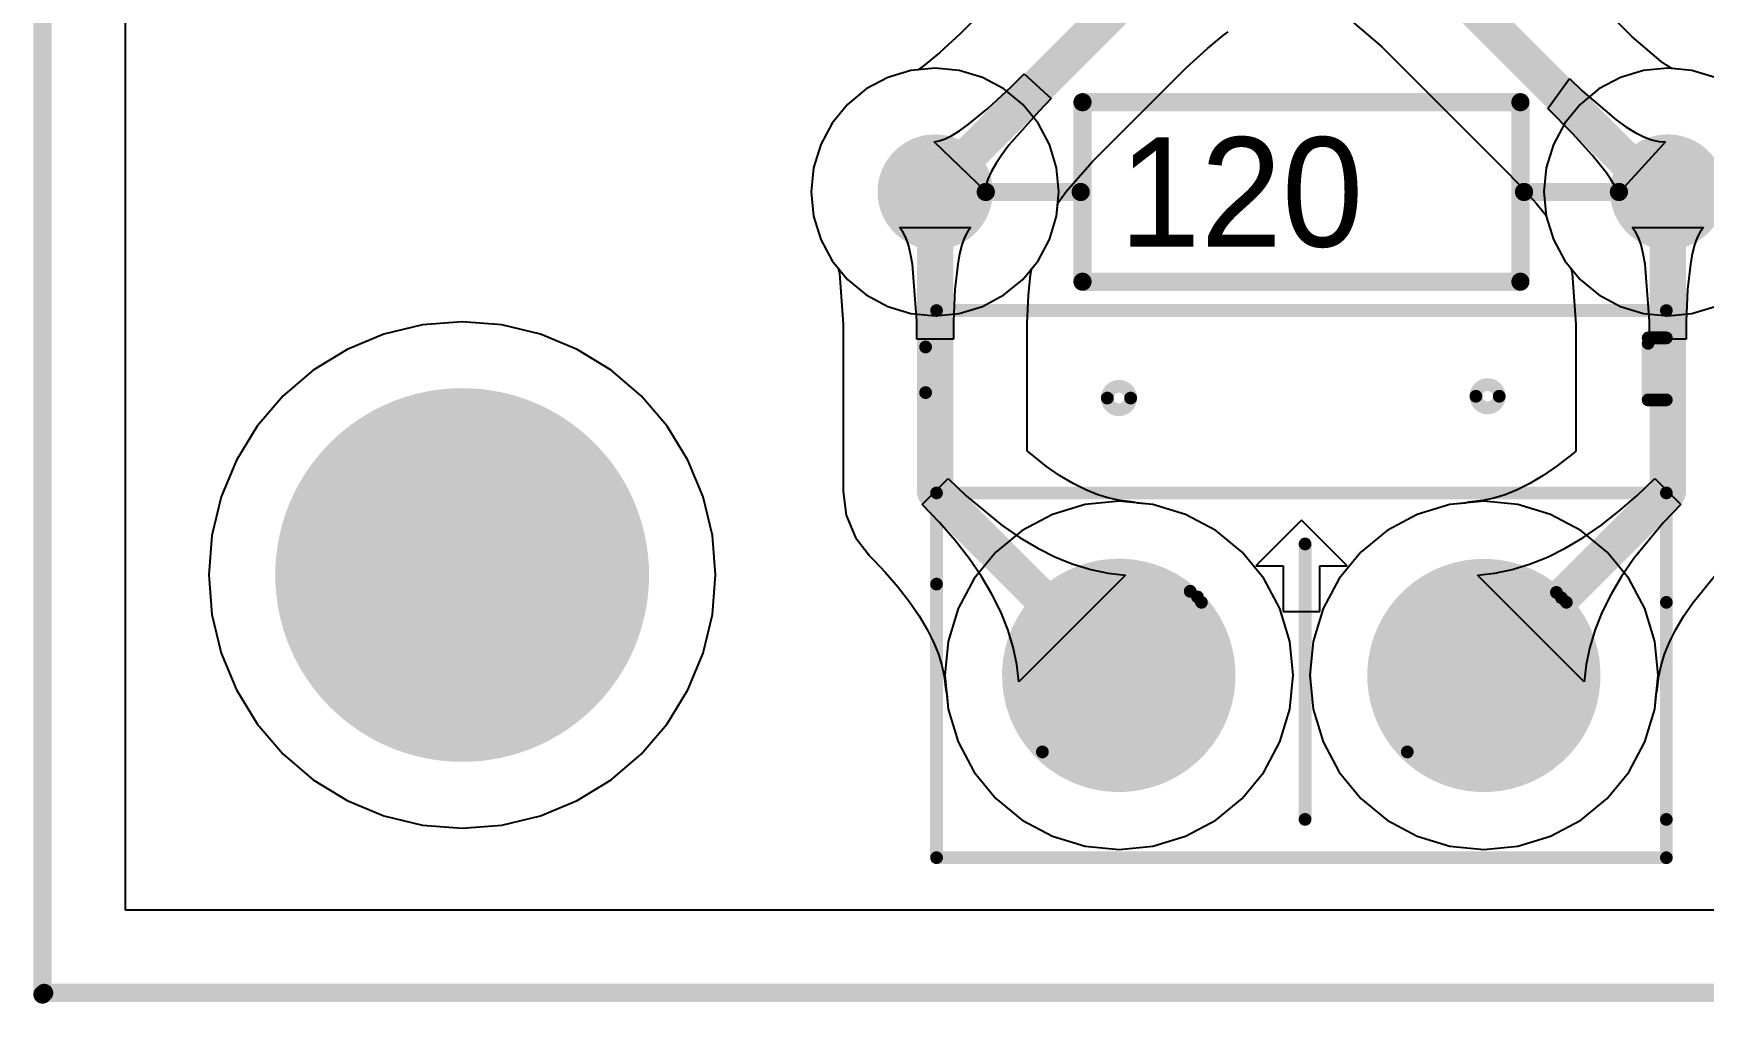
# Model space of a CAD drawing. Header units: millimetres. Extents: x 0 to 190, y 0 to 100.
# Drawn here: x -0.13 to 23.12, y -0.13 to 13.38 of the extents above; entities that cross this region are included whole.
import ezdxf

# ---------------------------------------------------------------- set-up
doc = ezdxf.new("R2010")
doc.units = ezdxf.units.MM
for name, color, linetype in [('BottomLayer', 5, 'Continuous'), ('BottomSolder', 6, 'Continuous'), ('KeepOutLayer', 6, 'Continuous'), ('MultiLayer', 9, 'Continuous'), ('PadHoleLayer', 156, 'Continuous'), ('TopLayer', 1, 'Continuous'), ('TopOverlay', 2, 'Continuous'), ('TopSolder', 216, 'Continuous')]:
    doc.layers.add(name, color=color, linetype=linetype)

msp = doc.modelspace()

# ---------------------------------------------------------------- hatches: boundary and pattern name
at = {"layer": 'BottomLayer'}
h = msp.add_hatch(color=5, dxfattribs=at)
edge = h.paths.add_edge_path()
edge.add_arc((12.426, 11.176), 0.7, 0, 360)
h = msp.add_hatch(color=5, dxfattribs=at)
edge = h.paths.add_edge_path()
edge.add_arc((22.626, 11.176), 0.7, 0, 360)
h = msp.add_hatch(color=5, dxfattribs=at)
edge = h.paths.add_edge_path()
edge.add_arc((5.842, 5.842), 2.5, 0, 360)
h = msp.add_hatch(color=5, dxfattribs=at)
edge = h.paths.add_edge_path()
edge.add_arc((14.986, 4.445), 1.397, 0, 360)
h = msp.add_hatch(color=5, dxfattribs=at)
edge = h.paths.add_edge_path()
edge.add_arc((20.066, 4.445), 1.397, 0, 360)
at = {"layer": 'BottomSolder'}
h = msp.add_hatch(color=6, dxfattribs=at)
edge = h.paths.add_edge_path()
edge.add_arc((12.426, 11.176), 0.802, 0, 360)
h = msp.add_hatch(color=6, dxfattribs=at)
edge = h.paths.add_edge_path()
edge.add_arc((22.626, 11.176), 0.802, 0, 360)
h = msp.add_hatch(color=6, dxfattribs=at)
edge = h.paths.add_edge_path()
edge.add_arc((5.842, 5.842), 2.602, 0, 360)
h = msp.add_hatch(color=6, dxfattribs=at)
edge = h.paths.add_edge_path()
edge.add_arc((14.986, 4.445), 1.499, 0, 360)
h = msp.add_hatch(color=6, dxfattribs=at)
edge = h.paths.add_edge_path()
edge.add_arc((20.066, 4.445), 1.499, 0, 360)
at = {"layer": 'MultiLayer'}
h = msp.add_hatch(color=9, dxfattribs=at)
edge = h.paths.add_edge_path()
edge.add_arc((12.426, 11.176), 0.7, 0, 360)
h = msp.add_hatch(color=9, dxfattribs=at)
edge = h.paths.add_edge_path()
edge.add_arc((22.626, 11.176), 0.7, 0, 360)
h = msp.add_hatch(color=9, dxfattribs=at)
edge = h.paths.add_edge_path()
edge.add_arc((5.842, 5.842), 2.5, 0, 360)
h = msp.add_hatch(color=9, dxfattribs=at)
edge = h.paths.add_edge_path()
edge.add_arc((14.986, 4.445), 1.397, 0, 360)
h = msp.add_hatch(color=9, dxfattribs=at)
edge = h.paths.add_edge_path()
edge.add_arc((20.066, 4.445), 1.397, 0, 360)
at = {"layer": 'PadHoleLayer'}
h = msp.add_hatch(color=156, dxfattribs=at)
edge = h.paths.add_edge_path()
edge.add_arc((12.426, 11.176), 0.3, 0, 360)
h = msp.add_hatch(color=156, dxfattribs=at)
edge = h.paths.add_edge_path()
edge.add_arc((22.626, 11.176), 0.3, 0, 360)
h = msp.add_hatch(color=156, dxfattribs=at)
edge = h.paths.add_edge_path()
edge.add_arc((5.842, 5.842), 1.75, 0, 360)
h = msp.add_hatch(color=156, dxfattribs=at)
edge = h.paths.add_edge_path()
edge.add_arc((14.986, 4.445), 0.635, 0, 360)
h = msp.add_hatch(color=156, dxfattribs=at)
edge = h.paths.add_edge_path()
edge.add_arc((20.066, 4.445), 0.635, 0, 360)
at = {"layer": 'TopLayer'}
h = msp.add_hatch(color=1, dxfattribs=at)
edge = h.paths.add_edge_path()
edge.add_arc((12.426, 11.176), 0.7, 0, 360)
h = msp.add_hatch(color=1, dxfattribs=at)
edge = h.paths.add_edge_path()
edge.add_arc((22.626, 11.176), 0.7, 0, 360)
h = msp.add_hatch(color=1, dxfattribs=at)
edge = h.paths.add_edge_path()
edge.add_arc((5.842, 5.842), 2.5, 0, 360)
h = msp.add_hatch(color=1, dxfattribs=at)
edge = h.paths.add_edge_path()
edge.add_arc((14.986, 4.445), 1.397, 0, 360)
h = msp.add_hatch(color=1, dxfattribs=at)
edge = h.paths.add_edge_path()
edge.add_arc((20.066, 4.445), 1.397, 0, 360)
at = {"layer": 'TopSolder'}
h = msp.add_hatch(color=216, dxfattribs=at)
edge = h.paths.add_edge_path()
edge.add_arc((12.426, 11.176), 0.802, 0, 360)
h = msp.add_hatch(color=216, dxfattribs=at)
edge = h.paths.add_edge_path()
edge.add_arc((22.626, 11.176), 0.802, 0, 360)
h = msp.add_hatch(color=216, dxfattribs=at)
edge = h.paths.add_edge_path()
edge.add_arc((5.842, 5.842), 2.602, 0, 360)
h = msp.add_hatch(color=216, dxfattribs=at)
edge = h.paths.add_edge_path()
edge.add_arc((14.986, 4.445), 1.499, 0, 360)
h = msp.add_hatch(color=216, dxfattribs=at)
edge = h.paths.add_edge_path()
edge.add_arc((20.066, 4.445), 1.499, 0, 360)

# ---------------------------------------------------------------- linework, layer by layer
at = {"layer": 'BottomLayer'}
for p, q in [((1.153, 1.175), (1.153, 98.923)), ((22.098, 13.368), (20.422, 15.044)), ((14.075, 14.681), (12.775, 13.38)), ((18.233, 13.551), (18.641, 13.201)), ((12.775, 13.38), (12.486, 13.113)), ((16.216, 13.176), (16.441, 13.361)), ((16.441, 13.361), (16.506, 13.407)), ((22.126, 13.342), (22.098, 13.368)), ((22.534, 12.992), (22.126, 13.342)), ((12.486, 13.113), (12.261, 12.928)), ((15.927, 12.909), (16.216, 13.176)), ((18.641, 13.201), (18.669, 13.175)), ((18.669, 13.175), (20.345, 11.498)), ((12.09, 12.867), (11.766, 12.769)), ((12.188, 12.877), (12.09, 12.867)), ((12.196, 12.882), (12.188, 12.877)), ((12.261, 12.928), (12.196, 12.882)), ((13.485, 12.641), (13.667, 12.819)), ((13.667, 12.819), (14.043, 12.477)), ((14.627, 11.608), (15.927, 12.909)), ((22.606, 12.942), (22.534, 12.992)), ((22.671, 12.902), (22.606, 12.942)), ((22.686, 12.894), (22.671, 12.902)), ((22.962, 12.867), (22.686, 12.894)), ((23.286, 12.769), (22.962, 12.867)), ((11.468, 12.61), (11.207, 12.395)), ((11.766, 12.769), (11.468, 12.61)), ((13.16, 12.34), (13.485, 12.641)), ((20.958, 12.338), (21.259, 12.756)), ((21.259, 12.756), (21.434, 12.585)), ((21.434, 12.585), (21.905, 12.182)), ((11.207, 12.395), (10.992, 12.134)), ((12.885, 12.114), (13.16, 12.34)), ((14.043, 12.477), (13.868, 12.298)), ((21.303, 11.984), (20.958, 12.338)), ((10.992, 12.134), (10.833, 11.836)), ((12.766, 12.029), (12.885, 12.114)), ((13.868, 12.298), (13.454, 11.828)), ((21.905, 12.182), (22.043, 12.085)), ((12.415, 11.876), (12.484, 11.886)), ((13.126, 11.186), (12.415, 11.876)), ((12.484, 11.886), (12.565, 11.915)), ((12.565, 11.915), (12.659, 11.963)), ((12.659, 11.963), (12.766, 12.029)), ((21.572, 11.687), (21.303, 11.984)), ((22.593, 11.875), (21.927, 11.14)), ((22.043, 12.085), (22.171, 12.006)), ((22.171, 12.006), (22.291, 11.946)), ((22.291, 11.946), (22.401, 11.904)), ((22.401, 11.904), (22.501, 11.88)), ((22.501, 11.88), (22.593, 11.875)), ((10.833, 11.836), (10.735, 11.512)), ((13.353, 11.693), (13.27, 11.57)), ((13.454, 11.828), (13.353, 11.693)), ((21.766, 11.448), (21.572, 11.687)), ((10.735, 11.512), (10.702, 11.176)), ((13.206, 11.457), (13.161, 11.356)), ((13.27, 11.57), (13.206, 11.457)), ((14.249, 11.181), (14.619, 11.601)), ((14.619, 11.601), (14.627, 11.608)), ((20.345, 11.498), (20.556, 11.282)), ((21.834, 11.349), (21.766, 11.448)), ((10.702, 11.176), (10.735, 10.84)), ((13.134, 11.265), (13.126, 11.186)), ((13.161, 11.356), (13.134, 11.265)), ((14.19, 11.101), (14.249, 11.181)), ((20.556, 11.282), (20.794, 11.02)), ((21.884, 11.265), (21.834, 11.349)), ((21.915, 11.195), (21.884, 11.265)), ((21.927, 11.14), (21.915, 11.195)), ((14.117, 10.84), (14.135, 11.017)), ((14.135, 11.017), (14.143, 11.032)), ((14.143, 11.032), (14.19, 11.101)), ((20.794, 11.02), (20.934, 10.846)), ((10.735, 10.84), (10.833, 10.516)), ((14.019, 10.516), (14.117, 10.84)), ((20.934, 10.846), (20.935, 10.84)), ((20.935, 10.84), (21.033, 10.516)), ((10.833, 10.516), (10.992, 10.218)), ((11.977, 10.622), (11.931, 10.681)), ((11.931, 10.681), (12.921, 10.681)), ((12.018, 10.542), (11.977, 10.622)), ((12.054, 10.44), (12.018, 10.542)), ((12.834, 10.542), (12.798, 10.44)), ((12.875, 10.622), (12.834, 10.542)), ((12.921, 10.681), (12.875, 10.622)), ((13.86, 10.218), (14.019, 10.516)), ((21.033, 10.516), (21.192, 10.218)), ((22.177, 10.622), (22.131, 10.681)), ((22.131, 10.681), (23.121, 10.681)), ((22.218, 10.542), (22.177, 10.622)), ((22.254, 10.44), (22.218, 10.542)), ((23.034, 10.542), (22.998, 10.44)), ((23.075, 10.622), (23.034, 10.542)), ((23.121, 10.681), (23.075, 10.622)), ((12.085, 10.316), (12.054, 10.44)), ((12.112, 10.171), (12.085, 10.316)), ((12.767, 10.316), (12.74, 10.171)), ((12.798, 10.44), (12.767, 10.316)), ((22.285, 10.316), (22.254, 10.44)), ((22.312, 10.171), (22.285, 10.316)), ((22.967, 10.316), (22.94, 10.171)), ((22.998, 10.44), (22.967, 10.316)), ((10.992, 10.218), (11.08, 10.111)), ((11.08, 10.111), (11.083, 10.098)), ((11.083, 10.098), (11.094, 10.041)), ((11.094, 10.041), (11.145, 9.336)), ((12.17, 9.376), (12.112, 10.171)), ((12.74, 10.171), (12.702, 9.817)), ((13.724, 9.739), (13.755, 10.023)), ((13.755, 10.023), (13.769, 10.098)), ((13.769, 10.098), (13.772, 10.111)), ((13.772, 10.111), (13.86, 10.218)), ((21.192, 10.218), (21.28, 10.111)), ((21.28, 10.111), (21.283, 10.098)), ((21.283, 10.098), (21.294, 10.041)), ((21.294, 10.041), (21.345, 9.336)), ((22.37, 9.376), (22.312, 10.171)), ((22.94, 10.171), (22.902, 9.817)), ((12.702, 9.817), (12.682, 9.376)), ((22.902, 9.817), (22.882, 9.376)), ((13.707, 9.349), (13.724, 9.739)), ((5.29, 9.325), (4.752, 9.196)), ((5.842, 9.369), (5.29, 9.325)), ((6.394, 9.325), (5.842, 9.369)), ((6.932, 9.196), (6.394, 9.325)), ((11.145, 9.336), (11.145, 7.005)), ((12.172, 9.124), (12.17, 9.376)), ((12.682, 9.376), (12.68, 9.124)), ((13.707, 9.348), (13.707, 9.349)), ((13.707, 7.572), (13.707, 9.348)), ((21.345, 9.336), (21.345, 7.564)), ((22.372, 9.124), (22.37, 9.376)), ((22.882, 9.376), (22.88, 9.124)), ((4.752, 9.196), (4.241, 8.984)), ((7.443, 8.984), (6.932, 9.196)), ((12.68, 9.124), (12.172, 9.124)), ((22.88, 9.124), (22.372, 9.124)), ((4.241, 8.984), (3.769, 8.695)), ((7.915, 8.695), (7.443, 8.984)), ((3.769, 8.695), (3.348, 8.336)), ((8.336, 8.336), (7.915, 8.695)), ((3.348, 8.336), (2.989, 7.915)), ((8.695, 7.915), (8.336, 8.336)), ((2.989, 7.915), (2.7, 7.443)), ((8.984, 7.443), (8.695, 7.915)), ((2.7, 7.443), (2.488, 6.932)), ((9.196, 6.932), (8.984, 7.443)), ((13.975, 7.352), (13.707, 7.572)), ((21.292, 7.518), (21.088, 7.36)), ((21.345, 7.564), (21.292, 7.518)), ((14.159, 7.226), (13.975, 7.352)), ((14.346, 7.116), (14.159, 7.226)), ((20.893, 7.226), (20.706, 7.116)), ((21.088, 7.36), (20.893, 7.226)), ((11.145, 7.005), (11.189, 6.673)), ((12.246, 6.825), (12.606, 7.185)), ((12.606, 7.185), (12.858, 6.943)), ((14.524, 7.028), (14.346, 7.116)), ((14.692, 6.96), (14.524, 7.028)), ((20.528, 7.028), (20.36, 6.96)), ((20.706, 7.116), (20.528, 7.028)), ((22.194, 6.943), (22.446, 7.185)), ((22.446, 7.185), (22.806, 6.825)), ((2.488, 6.932), (2.359, 6.394)), ((9.325, 6.394), (9.196, 6.932)), ((12.488, 6.573), (12.246, 6.825)), ((12.858, 6.943), (13.36, 6.531)), ((14.85, 6.911), (14.692, 6.96)), ((15, 6.879), (14.85, 6.911)), ((15.194, 6.857), (15, 6.879)), ((15.246, 6.844), (15.194, 6.857)), ((15.459, 6.823), (15.246, 6.844)), ((15.914, 6.685), (15.459, 6.823)), ((19.593, 6.823), (19.138, 6.685)), ((19.806, 6.844), (19.593, 6.823)), ((19.858, 6.857), (19.806, 6.844)), ((20.052, 6.879), (19.858, 6.857)), ((20.202, 6.911), (20.052, 6.879)), ((20.36, 6.96), (20.202, 6.911)), ((21.942, 6.725), (22.194, 6.943)), ((22.806, 6.825), (22.564, 6.573)), ((11.189, 6.673), (11.317, 6.365)), ((12.706, 6.321), (12.488, 6.573)), ((13.36, 6.531), (13.609, 6.361)), ((16.333, 6.461), (15.914, 6.685)), ((19.138, 6.685), (18.719, 6.461)), ((21.443, 6.361), (21.692, 6.531)), ((21.692, 6.531), (21.942, 6.725)), ((22.564, 6.573), (22.152, 6.071)), ((2.359, 6.394), (2.315, 5.842)), ((9.369, 5.842), (9.325, 6.394)), ((11.317, 6.365), (11.49, 6.139)), ((12.9, 6.071), (12.706, 6.321)), ((13.609, 6.361), (13.857, 6.215)), ((16.701, 6.16), (16.333, 6.461)), ((18.719, 6.461), (18.351, 6.16)), ((21.195, 6.215), (21.443, 6.361)), ((11.49, 6.139), (11.505, 6.117)), ((11.505, 6.117), (11.509, 6.113)), ((11.509, 6.113), (11.52, 6.099)), ((11.52, 6.099), (11.58, 6.04)), ((13.07, 5.822), (12.9, 6.071)), ((13.857, 6.215), (14.103, 6.092)), ((14.103, 6.092), (14.349, 5.993)), ((17.002, 5.792), (16.701, 6.16)), ((18.351, 6.16), (18.05, 5.792)), ((20.703, 5.993), (20.949, 6.092)), ((20.949, 6.092), (21.195, 6.215)), ((22.152, 6.071), (21.982, 5.822)), ((2.315, 5.842), (2.359, 5.29)), ((9.325, 5.29), (9.369, 5.842)), ((11.58, 6.04), (11.73, 5.883)), ((11.73, 5.883), (11.913, 5.671)), ((13.216, 5.574), (13.07, 5.822)), ((15.077, 5.839), (13.592, 4.354)), ((14.349, 5.993), (14.593, 5.918)), ((14.593, 5.918), (14.836, 5.867)), ((14.836, 5.867), (15.077, 5.839)), ((19.975, 5.839), (20.216, 5.867)), ((21.46, 4.354), (19.975, 5.839)), ((20.216, 5.867), (20.459, 5.918)), ((20.459, 5.918), (20.703, 5.993)), ((21.982, 5.822), (21.836, 5.574)), ((22.973, 5.456), (23.332, 5.893)), ((11.913, 5.671), (12.071, 5.467)), ((17.226, 5.373), (17.002, 5.792)), ((18.05, 5.792), (17.826, 5.373)), ((12.071, 5.467), (12.205, 5.272)), ((13.339, 5.328), (13.216, 5.574)), ((17.364, 4.918), (17.226, 5.373)), ((17.826, 5.373), (17.688, 4.918)), ((21.836, 5.574), (21.713, 5.328)), ((22.847, 5.272), (22.973, 5.456)), ((2.359, 5.29), (2.488, 4.752)), ((9.196, 4.752), (9.325, 5.29)), ((12.205, 5.272), (12.315, 5.085)), ((13.438, 5.082), (13.339, 5.328)), ((21.713, 5.328), (21.614, 5.082)), ((22.737, 5.085), (22.847, 5.272)), ((12.315, 5.085), (12.403, 4.907)), ((12.403, 4.907), (12.471, 4.739)), ((13.513, 4.838), (13.438, 5.082)), ((17.411, 4.445), (17.364, 4.918)), ((17.688, 4.918), (17.641, 4.445)), ((21.614, 5.082), (21.539, 4.838)), ((22.581, 4.739), (22.649, 4.907)), ((22.649, 4.907), (22.737, 5.085)), ((2.488, 4.752), (2.7, 4.241)), ((8.984, 4.241), (9.196, 4.752)), ((12.471, 4.739), (12.52, 4.581)), ((13.564, 4.595), (13.513, 4.838)), ((21.539, 4.838), (21.488, 4.595)), ((22.532, 4.581), (22.581, 4.739)), ((12.52, 4.581), (12.552, 4.431)), ((12.552, 4.431), (12.574, 4.237)), ((13.592, 4.354), (13.564, 4.595)), ((17.364, 3.972), (17.411, 4.445)), ((17.641, 4.445), (17.688, 3.972)), ((21.488, 4.595), (21.46, 4.354)), ((22.478, 4.237), (22.5, 4.431)), ((22.5, 4.431), (22.532, 4.581)), ((2.7, 4.241), (2.989, 3.769)), ((8.695, 3.769), (8.984, 4.241)), ((12.574, 4.237), (12.587, 4.185)), ((22.465, 4.185), (22.478, 4.237)), ((12.587, 4.185), (12.608, 3.972)), ((12.608, 3.972), (12.746, 3.517)), ((17.226, 3.517), (17.364, 3.972)), ((17.688, 3.972), (17.826, 3.517)), ((22.306, 3.517), (22.444, 3.972)), ((22.444, 3.972), (22.465, 4.185)), ((2.989, 3.769), (3.348, 3.348)), ((8.336, 3.348), (8.695, 3.769)), ((12.746, 3.517), (12.97, 3.098)), ((17.002, 3.098), (17.226, 3.517)), ((17.826, 3.517), (18.05, 3.098)), ((22.082, 3.098), (22.306, 3.517)), ((3.348, 3.348), (3.769, 2.989)), ((7.915, 2.989), (8.336, 3.348)), ((12.97, 3.098), (13.271, 2.73)), ((16.701, 2.73), (17.002, 3.098)), ((18.05, 3.098), (18.351, 2.73)), ((21.781, 2.73), (22.082, 3.098)), ((3.769, 2.989), (4.241, 2.7)), ((7.443, 2.7), (7.915, 2.989)), ((4.241, 2.7), (4.752, 2.488)), ((6.932, 2.488), (7.443, 2.7)), ((13.271, 2.73), (13.639, 2.429)), ((16.333, 2.429), (16.701, 2.73)), ((18.351, 2.73), (18.719, 2.429)), ((21.413, 2.429), (21.781, 2.73)), ((4.752, 2.488), (5.29, 2.359)), ((5.29, 2.359), (5.842, 2.315)), ((5.842, 2.315), (6.394, 2.359)), ((6.394, 2.359), (6.932, 2.488)), ((13.639, 2.429), (14.058, 2.205)), ((15.914, 2.205), (16.333, 2.429)), ((18.719, 2.429), (19.138, 2.205)), ((20.994, 2.205), (21.413, 2.429)), ((14.058, 2.205), (14.513, 2.067)), ((15.459, 2.067), (15.914, 2.205)), ((19.138, 2.205), (19.593, 2.067)), ((20.539, 2.067), (20.994, 2.205)), ((14.513, 2.067), (14.986, 2.02)), ((14.986, 2.02), (15.459, 2.067)), ((19.593, 2.067), (20.066, 2.02)), ((20.066, 2.02), (20.539, 2.067)), ((113.411, 1.175), (1.153, 1.175))]:
    msp.add_line(p, q, dxfattribs=at)
at = {"layer": 'BottomLayer', "const_width": 0.508}
for points in [[(18.288, 15.367), (22.479, 11.176)], [(12.426, 11.22), (16.276, 15.069)], [(12.426, 11.176), (12.426, 11.22)], [(12.426, 7.005), (12.426, 11.176)], [(22.479, 11.176), (22.626, 11.176)], [(22.626, 7.005), (22.626, 11.176)], [(12.426, 7.005), (14.986, 4.445)], [(20.066, 4.445), (22.626, 7.005)]]:
    msp.add_lwpolyline(points, dxfattribs=at)
at = {"layer": 'BottomLayer', "const_width": 0.254}
for points in [[(12.299, 11.22, 1), (12.553, 11.22, 1)], [(12.299, 11.22, 1), (12.553, 11.22, 1)], [(12.299, 11.176, 1), (12.553, 11.176, 1)], [(12.299, 11.176, 1), (12.553, 11.176, 1)], [(22.352, 11.176, 1), (22.606, 11.176, 1)], [(22.352, 11.176, 1), (22.606, 11.176, 1)], [(22.499, 11.176, 1), (22.753, 11.176, 1)], [(22.499, 11.176, 1), (22.753, 11.176, 1)], [(12.299, 7.005, 1), (12.553, 7.005, 1)], [(12.299, 7.005, 1), (12.553, 7.005, 1)], [(22.499, 7.005, 1), (22.753, 7.005, 1)], [(22.499, 7.005, 1), (22.753, 7.005, 1)], [(14.859, 4.445, 1), (15.113, 4.445, 1)], [(19.939, 4.445, 1), (20.193, 4.445, 1)]]:
    msp.add_lwpolyline(points, format="xyb", close=True, dxfattribs=at)
at = {"layer": 'KeepOutLayer', "const_width": 0.254}
for points in [[(0, 0), (0, 100.076)], [(0.022, 0.022), (190.119, 0.022)]]:
    msp.add_lwpolyline(points, dxfattribs=at)
at = {"layer": 'KeepOutLayer', "const_width": 0.127}
for points in [[(-0.064, 0, 1), (0.064, 0, 1)], [(-0.041, 0.022, 1), (0.086, 0.022, 1)]]:
    msp.add_lwpolyline(points, format="xyb", close=True, dxfattribs=at)
at = {"layer": 'TopLayer'}
for p, q in [((1.153, 1.175), (1.153, 98.923)), ((12.09, 12.867), (11.766, 12.769)), ((12.426, 12.9), (12.09, 12.867)), ((12.762, 12.867), (12.426, 12.9)), ((13.086, 12.769), (12.762, 12.867)), ((22.29, 12.867), (21.966, 12.769)), ((22.626, 12.9), (22.29, 12.867)), ((22.962, 12.867), (22.626, 12.9)), ((23.286, 12.769), (22.962, 12.867)), ((11.468, 12.61), (11.207, 12.395)), ((11.766, 12.769), (11.468, 12.61)), ((13.384, 12.61), (13.086, 12.769)), ((13.645, 12.395), (13.384, 12.61)), ((21.668, 12.61), (21.407, 12.395)), ((21.966, 12.769), (21.668, 12.61)), ((11.207, 12.395), (10.992, 12.134)), ((13.86, 12.134), (13.645, 12.395)), ((21.407, 12.395), (21.192, 12.134)), ((10.992, 12.134), (10.833, 11.836)), ((14.019, 11.836), (13.86, 12.134)), ((21.192, 12.134), (21.033, 11.836)), ((10.833, 11.836), (10.735, 11.512)), ((14.117, 11.512), (14.019, 11.836)), ((21.033, 11.836), (20.935, 11.512)), ((10.735, 11.512), (10.702, 11.176)), ((14.15, 11.176), (14.117, 11.512)), ((20.935, 11.512), (20.902, 11.176)), ((10.702, 11.176), (10.735, 10.84)), ((14.117, 10.84), (14.15, 11.176)), ((20.902, 11.176), (20.935, 10.84)), ((10.735, 10.84), (10.833, 10.516)), ((14.019, 10.516), (14.117, 10.84)), ((20.935, 10.84), (21.033, 10.516)), ((10.833, 10.516), (10.992, 10.218)), ((13.86, 10.218), (14.019, 10.516)), ((21.033, 10.516), (21.192, 10.218)), ((10.992, 10.218), (11.207, 9.957)), ((13.645, 9.957), (13.86, 10.218)), ((21.192, 10.218), (21.407, 9.957)), ((11.207, 9.957), (11.468, 9.742)), ((13.384, 9.742), (13.645, 9.957)), ((21.407, 9.957), (21.668, 9.742)), ((11.468, 9.742), (11.766, 9.583)), ((11.766, 9.583), (12.09, 9.485)), ((12.762, 9.485), (13.086, 9.583)), ((13.086, 9.583), (13.384, 9.742)), ((21.668, 9.742), (21.966, 9.583)), ((21.966, 9.583), (22.29, 9.485)), ((22.962, 9.485), (23.286, 9.583)), ((5.29, 9.325), (4.752, 9.196)), ((5.842, 9.369), (5.29, 9.325)), ((6.394, 9.325), (5.842, 9.369)), ((6.932, 9.196), (6.394, 9.325)), ((12.09, 9.485), (12.426, 9.452)), ((12.426, 9.452), (12.762, 9.485)), ((22.29, 9.485), (22.626, 9.452)), ((22.626, 9.452), (22.962, 9.485)), ((4.752, 9.196), (4.241, 8.984)), ((7.443, 8.984), (6.932, 9.196)), ((4.241, 8.984), (3.769, 8.695)), ((7.915, 8.695), (7.443, 8.984)), ((3.769, 8.695), (3.348, 8.336)), ((8.336, 8.336), (7.915, 8.695)), ((3.348, 8.336), (2.989, 7.915)), ((8.695, 7.915), (8.336, 8.336)), ((2.989, 7.915), (2.7, 7.443)), ((8.984, 7.443), (8.695, 7.915)), ((2.7, 7.443), (2.488, 6.932)), ((9.196, 6.932), (8.984, 7.443)), ((2.488, 6.932), (2.359, 6.394)), ((9.325, 6.394), (9.196, 6.932)), ((14.513, 6.823), (14.058, 6.685)), ((14.986, 6.87), (14.513, 6.823)), ((15.459, 6.823), (14.986, 6.87)), ((15.914, 6.685), (15.459, 6.823)), ((19.593, 6.823), (19.138, 6.685)), ((20.066, 6.87), (19.593, 6.823)), ((20.539, 6.823), (20.066, 6.87)), ((20.994, 6.685), (20.539, 6.823)), ((14.058, 6.685), (13.639, 6.461)), ((16.333, 6.461), (15.914, 6.685)), ((19.138, 6.685), (18.719, 6.461)), ((21.413, 6.461), (20.994, 6.685)), ((2.359, 6.394), (2.315, 5.842)), ((9.369, 5.842), (9.325, 6.394)), ((13.639, 6.461), (13.271, 6.16)), ((16.701, 6.16), (16.333, 6.461)), ((18.719, 6.461), (18.351, 6.16)), ((21.781, 6.16), (21.413, 6.461)), ((13.271, 6.16), (12.97, 5.792)), ((17.002, 5.792), (16.701, 6.16)), ((18.351, 6.16), (18.05, 5.792)), ((22.082, 5.792), (21.781, 6.16)), ((2.315, 5.842), (2.359, 5.29)), ((9.325, 5.29), (9.369, 5.842)), ((12.97, 5.792), (12.746, 5.373)), ((17.226, 5.373), (17.002, 5.792)), ((18.05, 5.792), (17.826, 5.373)), ((22.306, 5.373), (22.082, 5.792)), ((12.746, 5.373), (12.608, 4.918)), ((17.364, 4.918), (17.226, 5.373)), ((17.826, 5.373), (17.688, 4.918)), ((22.444, 4.918), (22.306, 5.373)), ((2.359, 5.29), (2.488, 4.752)), ((9.196, 4.752), (9.325, 5.29)), ((12.608, 4.918), (12.561, 4.445)), ((17.411, 4.445), (17.364, 4.918)), ((17.688, 4.918), (17.641, 4.445)), ((22.491, 4.445), (22.444, 4.918)), ((2.488, 4.752), (2.7, 4.241)), ((8.984, 4.241), (9.196, 4.752)), ((12.561, 4.445), (12.608, 3.972)), ((17.364, 3.972), (17.411, 4.445)), ((17.641, 4.445), (17.688, 3.972)), ((22.444, 3.972), (22.491, 4.445)), ((2.7, 4.241), (2.989, 3.769)), ((8.695, 3.769), (8.984, 4.241)), ((12.608, 3.972), (12.746, 3.517)), ((17.226, 3.517), (17.364, 3.972)), ((17.688, 3.972), (17.826, 3.517)), ((22.306, 3.517), (22.444, 3.972)), ((2.989, 3.769), (3.348, 3.348)), ((8.336, 3.348), (8.695, 3.769)), ((12.746, 3.517), (12.97, 3.098)), ((17.002, 3.098), (17.226, 3.517)), ((17.826, 3.517), (18.05, 3.098)), ((22.082, 3.098), (22.306, 3.517)), ((3.348, 3.348), (3.769, 2.989)), ((7.915, 2.989), (8.336, 3.348)), ((12.97, 3.098), (13.271, 2.73)), ((16.701, 2.73), (17.002, 3.098)), ((18.05, 3.098), (18.351, 2.73)), ((21.781, 2.73), (22.082, 3.098)), ((3.769, 2.989), (4.241, 2.7)), ((7.443, 2.7), (7.915, 2.989)), ((4.241, 2.7), (4.752, 2.488)), ((6.932, 2.488), (7.443, 2.7)), ((13.271, 2.73), (13.639, 2.429)), ((16.333, 2.429), (16.701, 2.73)), ((18.351, 2.73), (18.719, 2.429)), ((21.413, 2.429), (21.781, 2.73)), ((4.752, 2.488), (5.29, 2.359)), ((5.29, 2.359), (5.842, 2.315)), ((5.842, 2.315), (6.394, 2.359)), ((6.394, 2.359), (6.932, 2.488)), ((13.639, 2.429), (14.058, 2.205)), ((15.914, 2.205), (16.333, 2.429)), ((18.719, 2.429), (19.138, 2.205)), ((20.994, 2.205), (21.413, 2.429)), ((14.058, 2.205), (14.513, 2.067)), ((15.459, 2.067), (15.914, 2.205)), ((19.138, 2.205), (19.593, 2.067)), ((20.539, 2.067), (20.994, 2.205)), ((14.513, 2.067), (14.986, 2.02)), ((14.986, 2.02), (15.459, 2.067)), ((19.593, 2.067), (20.066, 2.02)), ((20.066, 2.02), (20.539, 2.067)), ((113.538, 1.175), (1.153, 1.175))]:
    msp.add_line(p, q, dxfattribs=at)
at = {"layer": 'TopOverlay'}
for p, q in [((17.526, 6.604), (16.891, 5.969)), ((18.161, 5.969), (17.526, 6.604)), ((16.891, 5.969), (17.272, 5.969)), ((17.272, 5.969), (17.272, 5.334)), ((17.78, 5.334), (17.78, 5.969)), ((17.78, 5.969), (18.161, 5.969)), ((17.272, 5.334), (17.78, 5.334))]:
    msp.add_line(p, q, dxfattribs=at)
for points, const_width in [([(14.478, 9.926), (14.478, 12.426)], 0.254), ([(14.478, 12.426), (20.574, 12.426)], 0.254), ([(20.574, 9.926), (20.574, 12.426)], 0.254), ([(13.132, 11.176), (14.453, 11.176)], 0.254), ([(20.625, 11.176), (21.946, 11.176)], 0.254), ([(14.478, 9.926), (20.574, 9.926)], 0.254), ([(12.446, 9.525), (22.606, 9.525)], 0.178), ([(12.446, 5.715), (12.446, 9.525)], 0.178), ([(22.606, 9.144), (22.606, 9.525)], 0.178), ([(12.294, 8.382), (12.294, 9.017)], 0.178), ([(22.352, 9.144), (22.606, 9.144)], 0.178), ([(22.352, 8.28), (22.352, 9.068)], 0.178), ([(22.352, 8.28), (22.606, 8.28)], 0.178), ([(22.606, 1.905), (22.606, 8.28)], 0.178), ([(12.446, 6.985), (22.606, 6.985)], 0.178), ([(17.577, 2.438), (17.577, 6.274)], 0.178), ([(12.446, 1.905), (12.446, 5.715)], 0.178), ([(13.919, 3.378), (16.078, 5.537)], 0.178), ([(18.999, 3.378), (21.145, 5.524)], 0.178), ([(22.606, 2.438), (22.606, 5.461)], 0.178), ([(12.446, 1.905), (22.606, 1.905)], 0.178)]:
    msp.add_lwpolyline(points, dxfattribs=dict(at, const_width=const_width))
for points, const_width in [([(14.415, 12.426, 1), (14.541, 12.426, 1)], 0.127), ([(14.415, 12.426, 1), (14.541, 12.426, 1)], 0.127), ([(20.511, 12.426, 1), (20.637, 12.426, 1)], 0.127), ([(20.511, 12.426, 1), (20.637, 12.426, 1)], 0.127), ([(13.068, 11.176, 1), (13.195, 11.176, 1)], 0.127), ([(14.389, 11.176, 1), (14.516, 11.176, 1)], 0.127), ([(20.561, 11.176, 1), (20.688, 11.176, 1)], 0.127), ([(21.882, 11.176, 1), (22.009, 11.176, 1)], 0.127), ([(14.415, 9.926, 1), (14.541, 9.926, 1)], 0.127), ([(14.415, 9.926, 1), (14.541, 9.926, 1)], 0.127), ([(20.511, 9.926, 1), (20.637, 9.926, 1)], 0.127), ([(20.511, 9.926, 1), (20.637, 9.926, 1)], 0.127), ([(12.402, 9.525, 1), (12.49, 9.525, 1)], 0.0889), ([(12.402, 9.525, 1), (12.49, 9.525, 1)], 0.0889), ([(22.562, 9.525, 1), (22.65, 9.525, 1)], 0.0889), ([(22.562, 9.525, 1), (22.65, 9.525, 1)], 0.0889), ([(12.249, 9.017, 1), (12.338, 9.017, 1)], 0.0889), ([(22.308, 9.144, 1), (22.396, 9.144, 1)], 0.0889), ([(22.308, 9.068, 1), (22.396, 9.068, 1)], 0.0889), ([(22.562, 9.144, 1), (22.65, 9.144, 1)], 0.0889), ([(22.562, 9.144, 1), (22.65, 9.144, 1)], 0.0889), ([(12.249, 8.382, 1), (12.338, 8.382, 1)], 0.0889), ([(15.149, 8.306, 1), (14.823, 8.306, 1)], 0.178), ([(14.779, 8.306, 1), (14.868, 8.306, 1)], 0.0889), ([(15.104, 8.306, 1), (15.193, 8.306, 1)], 0.0889), ([(20.279, 8.331, 1), (19.954, 8.331, 1)], 0.178), ([(19.91, 8.331, 1), (19.999, 8.331, 1)], 0.0889), ([(20.235, 8.331, 1), (20.324, 8.331, 1)], 0.0889), ([(22.308, 8.28, 1), (22.396, 8.28, 1)], 0.0889), ([(22.308, 8.28, 1), (22.396, 8.28, 1)], 0.0889), ([(22.562, 8.28, 1), (22.65, 8.28, 1)], 0.0889), ([(22.562, 8.28, 1), (22.65, 8.28, 1)], 0.0889), ([(12.402, 6.985, 1), (12.49, 6.985, 1)], 0.0889), ([(22.562, 6.985, 1), (22.65, 6.985, 1)], 0.0889), ([(17.532, 6.274, 1), (17.621, 6.274, 1)], 0.0889), ([(12.402, 5.715, 1), (12.49, 5.715, 1)], 0.0889), ([(12.402, 5.715, 1), (12.49, 5.715, 1)], 0.0889), ([(15.933, 5.615, 1), (16.022, 5.615, 1)], 0.0889), ([(16.034, 5.537, 1), (16.123, 5.537, 1)], 0.0889), ([(21.031, 5.599, 1), (21.12, 5.599, 1)], 0.0889), ([(21.101, 5.524, 1), (21.19, 5.524, 1)], 0.0889), ([(16.089, 5.462, 1), (16.178, 5.462, 1)], 0.0889), ([(21.169, 5.462, 1), (21.258, 5.462, 1)], 0.0889), ([(22.562, 5.461, 1), (22.65, 5.461, 1)], 0.0889), ([(13.875, 3.378, 1), (13.964, 3.378, 1)], 0.0889), ([(18.955, 3.378, 1), (19.044, 3.378, 1)], 0.0889), ([(17.532, 2.438, 1), (17.621, 2.438, 1)], 0.0889), ([(22.562, 2.438, 1), (22.65, 2.438, 1)], 0.0889), ([(12.402, 1.905, 1), (12.49, 1.905, 1)], 0.0889), ([(12.402, 1.905, 1), (12.49, 1.905, 1)], 0.0889), ([(22.562, 1.905, 1), (22.65, 1.905, 1)], 0.0889), ([(22.562, 1.905, 1), (22.65, 1.905, 1)], 0.0889)]:
    msp.add_lwpolyline(points, format="xyb", close=True, dxfattribs=dict(at, const_width=const_width))
at = {"layer": 'TopOverlay', "const_width": 0.178}
for points in [[(16.134, 5.462, -28.0907), (15.978, 5.615)], [(21.214, 5.462, -31.551006), (21.076, 5.599)]]:
    msp.add_lwpolyline(points, format="xyb", dxfattribs=at)

# ---------------------------------------------------------------- texts
at = {"layer": 'TopOverlay'}
msp.add_text('120', height=1.524, dxfattribs=at).set_placement((14.987, 10.414))

doc.saveas('drawing.dxf')
